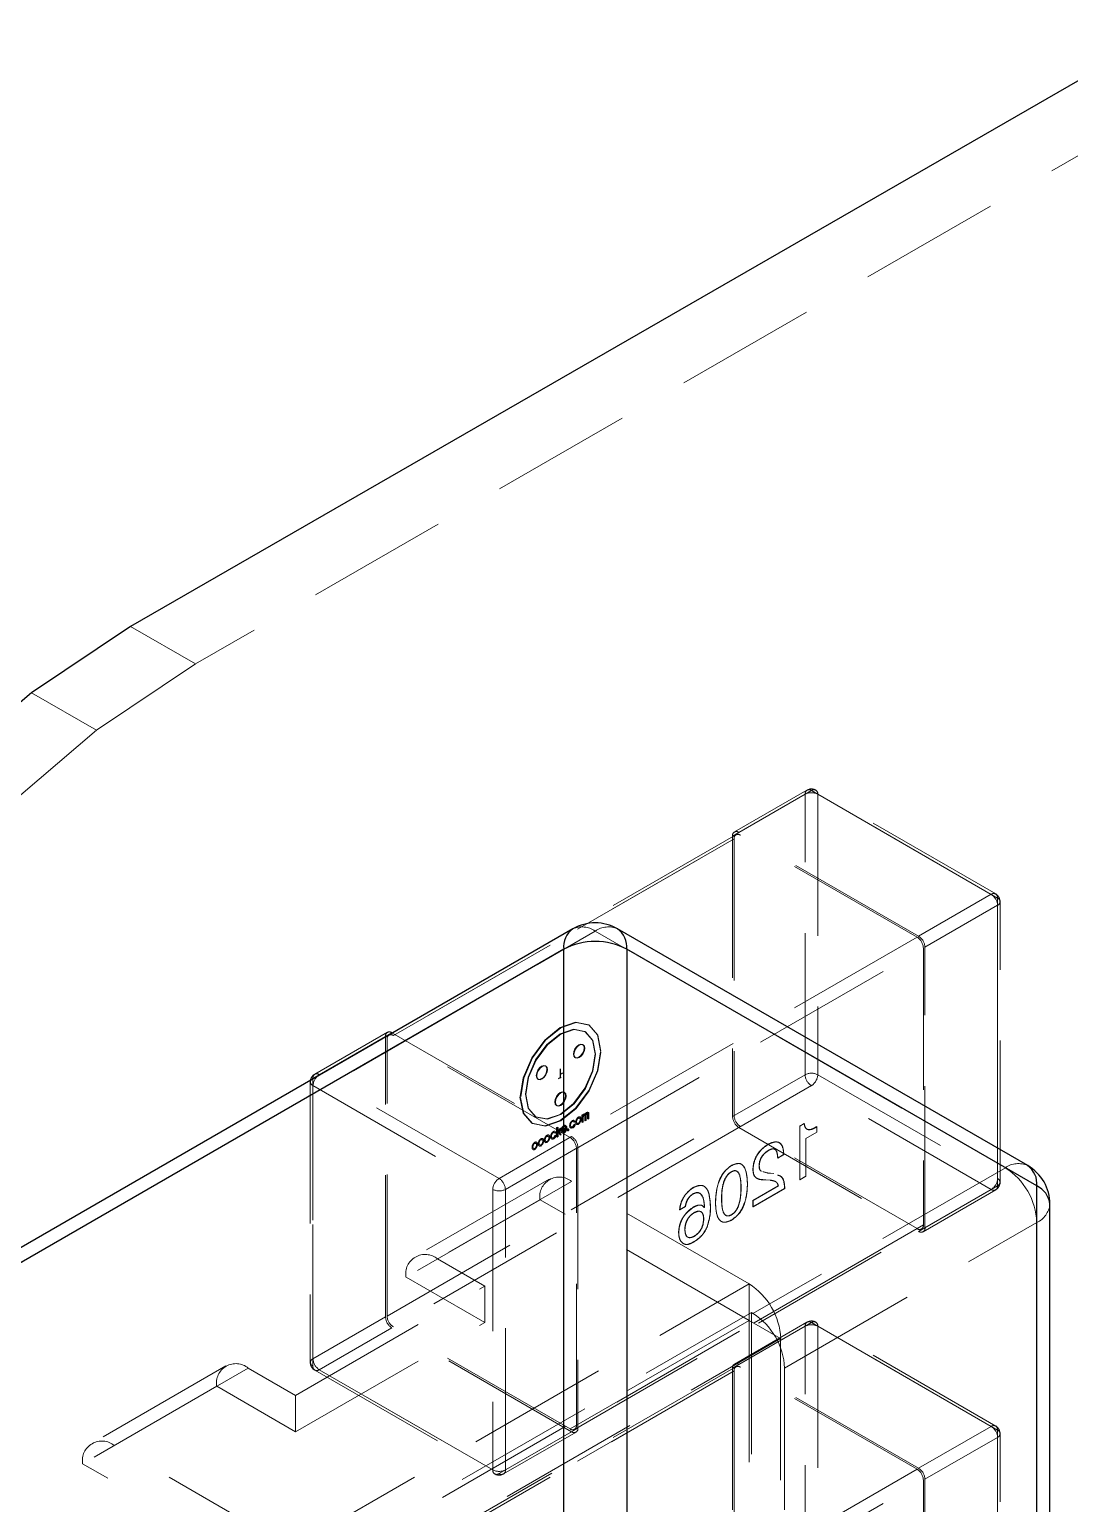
# Model space of a CAD drawing. Header units: millimetres. Extents: x 0 to 841, y 0 to 2287.
# Drawn here: x 575.36 to 584.68, y 238.51 to 251.73 of the extents above; entities that cross this region are included whole.
import ezdxf

# ---------------------------------------------------------------- set-up
doc = ezdxf.new("R2010")
doc.units = ezdxf.units.MM
doc.header["$PDSIZE"] = -1
doc.linetypes.add('HIDDEN', pattern=[1.905, 1.27, -0.635])

msp = doc.modelspace()

# ---------------------------------------------------------------- linework, layer by layer
at = {"color": 7, "linetype": 'Continuous', "lineweight": 25}
for p, q in [((589.997, 254.28), (576.264, 246.372)), ((576.264, 246.372), (575.377, 245.779)), ((575.377, 245.779), (574.511, 245.039)), ((580.231, 243.662), (571.463, 238.6)), ((584.308, 241.539), (580.631, 243.662)), ((580.148, 243.478), (571.38, 238.417)), ((580.148, 233.435), (580.148, 243.478)), ((580.713, 243.478), (580.713, 233.435)), ((584.39, 241.356), (580.713, 243.478)), ((584.39, 231.312), (584.39, 241.356)), ((584.508, 231.149), (584.508, 241.193))]:
    msp.add_line(p, q, dxfattribs=at)
at = {"color": 7, "linetype": 'HIDDEN', "lineweight": 18}
for p, q in [((590.579, 253.944), (576.846, 246.037)), ((576.846, 246.037), (576.264, 246.372)), ((576.846, 246.037), (575.959, 245.443)), ((575.959, 245.443), (575.377, 245.779)), ((575.959, 245.443), (575.093, 244.704)), ((582.329, 244.905), (581.678, 244.53)), ((581.718, 244.526), (582.369, 244.901)), ((582.369, 244.901), (583.981, 243.971)), ((584.021, 243.974), (582.409, 244.905)), ((582.312, 244.869), (581.662, 244.493)), ((582.312, 242.354), (582.312, 244.869)), ((582.425, 244.869), (582.425, 242.354)), ((584.038, 243.938), (582.425, 244.869)), ((581.692, 244.505), (578.581, 242.709)), ((578.621, 242.705), (581.732, 244.501)), ((583.33, 243.595), (581.718, 244.526)), ((583.316, 243.587), (581.732, 244.501)), ((581.676, 244.469), (578.565, 242.672)), ((581.662, 244.493), (581.662, 241.978)), ((581.676, 244.469), (581.676, 241.986)), ((583.981, 243.971), (583.33, 243.595)), ((583.387, 243.497), (584.038, 243.873)), ((584.038, 241.423), (584.038, 243.938)), ((584.038, 243.873), (584.038, 241.358)), ((584.061, 241.39), (584.061, 243.905)), ((571.663, 238.58), (580.431, 243.642)), ((583.316, 243.587), (580.205, 241.791)), ((580.431, 243.642), (584.108, 241.519)), ((580.262, 241.693), (583.373, 243.489)), ((583.373, 243.489), (583.373, 241.007)), ((583.387, 240.982), (583.387, 243.497)), ((580.377, 242.798), (580.372, 242.801)), ((578.55, 242.697), (577.9, 242.321)), ((578.567, 242.734), (577.916, 242.358)), ((577.956, 242.354), (578.607, 242.73)), ((578.55, 240.182), (578.55, 242.697)), ((578.565, 240.19), (578.565, 242.672)), ((578.607, 242.73), (580.219, 241.799)), ((580.205, 241.791), (578.621, 242.705)), ((580.343, 242.739), (580.338, 242.742)), ((580.24, 242.536), (580.235, 242.539)), ((580.322, 242.623), (580.317, 242.625)), ((580.336, 242.591), (580.332, 242.594)), ((580.434, 242.537), (580.429, 242.54)), ((580.482, 242.565), (580.478, 242.567)), ((579.989, 242.43), (579.984, 242.433)), ((580.003, 242.399), (579.998, 242.402)), ((580.249, 242.508), (580.254, 242.505)), ((577.876, 242.289), (577.876, 239.774)), ((577.9, 242.321), (577.9, 239.806)), ((577.9, 239.741), (577.9, 242.256)), ((577.9, 242.256), (579.512, 241.325)), ((579.569, 241.423), (577.956, 242.354)), ((579.907, 242.344), (579.902, 242.346)), ((579.916, 242.315), (579.921, 242.312)), ((581.662, 241.978), (582.312, 242.354)), ((582.369, 242.256), (581.718, 241.88)), ((583.981, 241.325), (582.369, 242.256)), ((582.425, 242.354), (584.038, 241.423)), ((579.761, 242.148), (579.756, 242.151)), ((579.809, 242.176), (579.804, 242.179)), ((580.156, 242.193), (580.151, 242.196)), ((580.17, 242.162), (580.165, 242.165)), ((580.074, 242.107), (580.069, 242.109)), ((580.083, 242.078), (580.088, 242.075)), ((580.31, 241.991), (580.318, 241.996)), ((580.31, 241.991), (580.31, 241.928)), ((580.315, 241.989), (580.31, 241.991)), ((580.315, 241.989), (580.323, 241.993)), ((580.315, 241.989), (580.315, 241.925)), ((580.318, 241.996), (580.318, 241.991)), ((580.323, 241.993), (580.318, 241.996)), ((580.323, 241.988), (580.318, 241.991)), ((580.323, 241.993), (580.323, 241.988)), ((580.339, 241.991), (580.334, 241.994)), ((580.336, 241.943), (580.336, 241.989)), ((580.341, 241.986), (580.336, 241.989)), ((580.344, 241.999), (580.339, 242.002)), ((580.345, 241.998), (580.34, 242.001)), ((580.341, 241.94), (580.341, 241.986)), ((580.344, 241.947), (580.344, 241.992)), ((580.349, 241.989), (580.344, 241.992)), ((580.349, 241.944), (580.349, 241.989)), ((580.364, 242.005), (580.359, 242.008)), ((580.362, 241.957), (580.362, 242.003)), ((580.367, 242), (580.362, 242.003)), ((580.37, 242.013), (580.365, 242.016)), ((580.367, 241.955), (580.367, 242)), ((580.369, 241.962), (580.369, 242.01)), ((580.374, 242.007), (580.369, 242.01)), ((580.374, 241.959), (580.374, 242.007)), ((578.565, 240.19), (581.676, 241.986)), ((581.732, 241.888), (578.621, 240.092)), ((579.862, 241.918), (579.867, 241.915)), ((579.896, 241.976), (579.901, 241.974)), ((580.084, 241.879), (580.092, 241.884)), ((580.084, 241.797), (580.084, 241.879)), ((580.089, 241.877), (580.084, 241.879)), ((580.089, 241.877), (580.097, 241.881)), ((580.089, 241.794), (580.089, 241.877)), ((580.092, 241.884), (580.092, 241.833)), ((580.097, 241.881), (580.092, 241.884)), ((580.092, 241.833), (580.113, 241.87)), ((580.097, 241.881), (580.097, 241.831)), ((580.097, 241.831), (580.118, 241.867)), ((580.106, 241.849), (580.121, 241.875)), ((580.111, 241.846), (580.126, 241.872)), ((580.113, 241.87), (580.121, 241.875)), ((580.118, 241.867), (580.113, 241.87)), ((580.118, 241.867), (580.126, 241.872)), ((580.126, 241.872), (580.121, 241.875)), ((580.131, 241.859), (580.164, 241.878)), ((580.131, 241.852), (580.172, 241.875)), ((580.136, 241.856), (580.131, 241.859)), ((580.136, 241.856), (580.169, 241.875)), ((580.136, 241.849), (580.176, 241.872)), ((580.153, 241.895), (580.148, 241.898)), ((580.156, 241.89), (580.155, 241.891)), ((580.16, 241.888), (580.16, 241.888)), ((580.162, 241.862), (580.17, 241.867)), ((580.167, 241.859), (580.162, 241.862)), ((580.168, 241.896), (580.164, 241.899)), ((580.169, 241.875), (580.164, 241.878)), ((580.167, 241.859), (580.175, 241.864)), ((580.175, 241.864), (580.17, 241.867)), ((580.176, 241.872), (580.172, 241.875)), ((580.183, 241.854), (580.178, 241.857)), ((580.193, 241.865), (580.188, 241.868)), ((580.195, 241.861), (580.19, 241.864)), ((580.209, 241.877), (580.214, 241.874)), ((580.214, 241.887), (580.219, 241.884)), ((580.23, 241.939), (580.225, 241.942)), ((580.23, 241.876), (580.225, 241.878)), ((580.234, 241.933), (580.229, 241.935)), ((580.239, 241.93), (580.247, 241.935)), ((580.244, 241.927), (580.239, 241.93)), ((580.239, 241.907), (580.247, 241.911)), ((580.244, 241.904), (580.239, 241.907)), ((580.245, 241.941), (580.24, 241.944)), ((580.244, 241.927), (580.252, 241.932)), ((580.244, 241.904), (580.252, 241.908)), ((580.252, 241.932), (580.247, 241.935)), ((580.252, 241.908), (580.247, 241.911)), ((580.264, 241.908), (580.268, 241.906)), ((580.269, 241.918), (580.273, 241.915)), ((580.284, 241.971), (580.279, 241.974)), ((580.284, 241.962), (580.279, 241.965)), ((580.284, 241.915), (580.279, 241.918)), ((580.284, 241.907), (580.279, 241.91)), ((580.295, 241.962), (580.29, 241.965)), ((580.3, 241.972), (580.295, 241.975)), ((580.31, 241.928), (580.318, 241.932)), ((580.315, 241.925), (580.31, 241.928)), ((580.315, 241.925), (580.323, 241.929)), ((580.318, 241.932), (580.318, 241.979)), ((580.323, 241.976), (580.318, 241.979)), ((580.323, 241.929), (580.318, 241.932)), ((580.323, 241.929), (580.323, 241.976)), ((580.336, 241.943), (580.344, 241.947)), ((580.341, 241.94), (580.336, 241.943)), ((580.341, 241.94), (580.349, 241.944)), ((580.349, 241.944), (580.344, 241.947)), ((580.369, 241.962), (580.362, 241.957)), ((580.367, 241.955), (580.362, 241.957)), ((580.374, 241.959), (580.367, 241.955)), ((580.374, 241.959), (580.369, 241.962)), ((581.718, 241.88), (583.33, 240.949)), ((583.316, 240.974), (581.732, 241.888)), ((582.304, 241.917), (582.264, 241.894)), ((582.264, 241.894), (582.266, 241.893)), ((582.264, 241.894), (582.264, 241.412)), ((582.305, 241.916), (582.266, 241.893)), ((582.266, 241.893), (582.266, 241.411)), ((582.304, 241.917), (582.305, 241.916)), ((582.417, 241.84), (582.417, 241.888)), ((582.417, 241.888), (582.419, 241.888)), ((582.419, 241.839), (582.419, 241.888)), ((580.219, 241.799), (579.569, 241.423)), ((579.893, 241.745), (579.888, 241.748)), ((579.893, 241.737), (579.888, 241.74)), ((579.904, 241.737), (579.899, 241.739)), ((579.909, 241.746), (579.904, 241.749)), ((579.933, 241.724), (579.938, 241.722)), ((579.949, 241.777), (579.944, 241.78)), ((579.949, 241.769), (579.944, 241.771)), ((579.949, 241.721), (579.944, 241.724)), ((579.959, 241.769), (579.955, 241.771)), ((579.964, 241.778), (579.96, 241.781)), ((579.983, 241.747), (579.988, 241.744)), ((579.988, 241.756), (579.993, 241.753)), ((580.004, 241.809), (579.999, 241.812)), ((580.004, 241.801), (579.999, 241.803)), ((580.004, 241.753), (579.999, 241.756)), ((580.004, 241.745), (579.999, 241.748)), ((580.015, 241.8), (580.01, 241.803)), ((580.02, 241.81), (580.015, 241.813)), ((580.039, 241.778), (580.043, 241.776)), ((580.044, 241.788), (580.048, 241.785)), ((580.059, 241.841), (580.054, 241.844)), ((580.059, 241.777), (580.054, 241.78)), ((580.063, 241.834), (580.059, 241.837)), ((580.068, 241.832), (580.077, 241.836)), ((580.073, 241.829), (580.068, 241.832)), ((580.068, 241.808), (580.077, 241.813)), ((580.073, 241.805), (580.068, 241.808)), ((580.074, 241.843), (580.069, 241.845)), ((580.073, 241.829), (580.081, 241.834)), ((580.073, 241.805), (580.081, 241.81)), ((580.081, 241.834), (580.077, 241.836)), ((580.081, 241.81), (580.077, 241.813)), ((580.092, 241.801), (580.084, 241.797)), ((580.089, 241.794), (580.084, 241.797)), ((580.097, 241.799), (580.089, 241.794)), ((580.092, 241.824), (580.101, 241.841)), ((580.097, 241.831), (580.092, 241.833)), ((580.092, 241.824), (580.092, 241.801)), ((580.097, 241.821), (580.092, 241.824)), ((580.097, 241.799), (580.092, 241.801)), ((580.097, 241.821), (580.106, 241.838)), ((580.097, 241.821), (580.097, 241.799)), ((580.113, 241.814), (580.101, 241.841)), ((580.106, 241.838), (580.101, 241.841)), ((580.106, 241.849), (580.12, 241.817)), ((580.111, 241.846), (580.106, 241.849)), ((580.118, 241.811), (580.106, 241.838)), ((580.111, 241.846), (580.124, 241.815)), ((580.12, 241.817), (580.113, 241.814)), ((580.118, 241.811), (580.113, 241.814)), ((580.124, 241.815), (580.118, 241.811)), ((580.124, 241.815), (580.12, 241.817)), ((580.136, 241.849), (580.131, 241.852)), ((580.132, 241.832), (580.137, 241.83)), ((580.136, 241.849), (580.141, 241.84)), ((580.14, 241.841), (580.145, 241.838)), ((580.153, 241.831), (580.148, 241.834)), ((580.18, 241.853), (580.185, 241.85)), ((581.976, 241.728), (581.978, 241.727)), ((582.318, 241.783), (582.417, 241.84)), ((582.318, 241.443), (582.318, 241.783)), ((582.318, 241.783), (582.319, 241.782)), ((582.319, 241.782), (582.419, 241.839)), ((582.319, 241.442), (582.319, 241.782)), ((582.417, 241.84), (582.419, 241.839)), ((579.625, 241.325), (580.276, 241.701)), ((579.873, 241.683), (579.877, 241.68)), ((579.878, 241.692), (579.882, 241.69)), ((579.893, 241.69), (579.888, 241.692)), ((579.893, 241.681), (579.888, 241.684)), ((579.928, 241.715), (579.933, 241.712)), ((579.949, 241.713), (579.944, 241.716)), ((580.262, 239.21), (580.262, 241.693)), ((580.276, 241.701), (580.276, 239.186)), ((581.983, 241.675), (581.985, 241.675)), ((582.067, 241.606), (582.12, 241.637)), ((582.067, 241.606), (582.068, 241.605)), ((582.068, 241.605), (582.122, 241.636)), ((582.12, 241.637), (582.122, 241.636)), ((581.651, 241.54), (581.653, 241.539)), ((581.651, 241.484), (581.653, 241.483)), ((581.844, 241.507), (581.846, 241.506)), ((584.108, 241.519), (581.845, 240.213)), ((581.9, 241.542), (581.901, 241.541)), ((581.976, 241.473), (581.934, 241.485)), ((581.978, 241.472), (581.936, 241.484)), ((581.976, 241.473), (581.978, 241.472)), ((582.032, 241.468), (581.976, 241.473)), ((582.033, 241.467), (581.978, 241.472)), ((582.032, 241.468), (582.033, 241.467)), ((580.019, 241.417), (578.816, 240.723)), ((580.219, 241.397), (579.016, 240.703)), ((581.811, 240.478), (580.219, 241.397)), ((581.31, 241.343), (581.311, 241.342)), ((581.737, 241.34), (581.738, 241.34)), ((581.795, 241.374), (581.796, 241.373)), ((582.071, 241.357), (581.844, 241.226)), ((581.844, 241.169), (582.129, 241.334)), ((582.073, 241.356), (581.846, 241.225)), ((581.846, 241.169), (582.131, 241.333)), ((581.958, 241.412), (582.002, 241.408)), ((581.958, 241.412), (581.959, 241.411)), ((581.959, 241.411), (582.003, 241.407)), ((582.002, 241.408), (582.003, 241.407)), ((582.071, 241.357), (582.073, 241.356)), ((582.129, 241.334), (582.131, 241.333)), ((582.264, 241.412), (582.318, 241.443)), ((582.264, 241.412), (582.266, 241.411)), ((582.266, 241.411), (582.319, 241.442)), ((582.318, 241.443), (582.319, 241.442)), ((584.038, 241.358), (583.387, 240.982)), ((579.936, 241.233), (578.734, 240.539)), ((579.512, 241.325), (579.512, 238.81)), ((579.625, 238.81), (579.625, 241.325)), ((581.811, 240.151), (579.936, 241.233)), ((581.31, 241.287), (581.311, 241.286)), ((581.508, 241.208), (581.509, 241.207)), ((581.563, 241.24), (581.565, 241.239)), ((581.844, 241.226), (581.846, 241.225)), ((581.844, 241.226), (581.844, 241.169)), ((581.846, 241.225), (581.846, 241.169)), ((583.33, 240.949), (583.981, 241.325)), ((583.37, 240.945), (584.021, 241.321)), ((581.187, 241.143), (581.238, 241.173)), ((581.187, 241.143), (581.188, 241.143)), ((581.188, 241.143), (581.239, 241.172)), ((581.238, 241.173), (581.239, 241.172)), ((581.31, 241.166), (581.311, 241.165)), ((581.317, 241.117), (581.318, 241.116)), ((581.403, 241.062), (581.404, 241.061)), ((581.41, 241.167), (581.407, 241.163)), ((581.407, 241.163), (581.409, 241.163)), ((581.411, 241.167), (581.409, 241.163)), ((581.41, 241.167), (581.411, 241.167)), ((581.463, 241.172), (581.464, 241.171)), ((581.651, 241.098), (581.653, 241.097)), ((581.844, 241.169), (581.846, 241.169)), ((580.205, 239.178), (583.316, 240.974)), ((580.245, 239.174), (583.356, 240.97)), ((583.373, 241.007), (580.262, 239.21)), ((581.178, 240.937), (581.179, 240.936)), ((581.233, 240.967), (581.235, 240.966)), ((581.433, 240.988), (581.434, 240.987)), ((581.651, 241.05), (581.653, 241.049)), ((582.128, 239.723), (584.39, 241.029)), ((584.39, 241.029), (584.39, 230.986)), ((581.22, 240.841), (581.221, 240.84)), ((581.315, 240.904), (581.316, 240.903)), ((581.324, 240.861), (581.325, 240.86)), ((579.441, 240.458), (579.016, 240.703)), ((579.441, 240.131), (578.734, 240.539)), ((577.709, 238.11), (581.811, 240.478)), ((577.744, 239.478), (579.441, 240.458)), ((579.441, 240.131), (579.441, 240.458)), ((581.811, 240.478), (581.811, 240.151)), ((577.588, 237.772), (581.831, 240.221)), ((581.811, 240.151), (577.709, 237.783)), ((577.9, 239.806), (578.55, 240.182)), ((581.811, 240.151), (581.811, 237.701)), ((582.093, 239.988), (581.811, 240.151)), ((581.831, 240.221), (581.831, 237.608)), ((581.831, 240.221), (581.845, 240.213)), ((577.744, 239.152), (579.441, 240.131)), ((578.607, 240.084), (577.956, 239.708)), ((580.219, 239.153), (578.607, 240.084)), ((580.205, 239.178), (578.621, 240.092)), ((582.312, 240.098), (581.662, 239.723)), ((582.329, 240.135), (581.678, 239.759)), ((581.718, 239.755), (582.369, 240.131)), ((582.312, 237.583), (582.312, 240.098)), ((582.369, 240.131), (583.981, 239.2)), ((584.021, 239.204), (582.409, 240.135)), ((582.425, 240.098), (582.425, 237.583)), ((584.038, 239.168), (582.425, 240.098)), ((577.992, 237.62), (582.093, 239.988)), ((582.093, 239.988), (582.093, 237.538)), ((577.119, 239.743), (575.917, 239.049)), ((579.512, 238.81), (577.9, 239.741)), ((583.33, 238.825), (581.718, 239.755)), ((577.319, 239.723), (576.117, 239.029)), ((577.319, 239.723), (577.744, 239.478)), ((577.916, 239.704), (579.529, 238.774)), ((577.956, 239.708), (579.569, 238.778)), ((581.676, 239.698), (578.565, 237.902)), ((581.692, 239.735), (578.581, 237.939)), ((578.621, 237.935), (581.732, 239.731)), ((581.662, 239.723), (581.662, 237.208)), ((581.676, 239.698), (581.676, 237.216)), ((583.316, 238.817), (581.732, 239.731)), ((582.128, 239.723), (582.128, 237.437)), ((577.037, 239.56), (575.834, 238.866)), ((577.037, 239.56), (577.744, 239.152)), ((577.744, 239.152), (577.744, 239.478)), ((579.569, 238.778), (580.219, 239.153)), ((579.609, 238.774), (580.259, 239.149)), ((580.276, 239.186), (579.625, 238.81)), ((583.981, 239.2), (583.33, 238.825)), ((583.387, 238.727), (584.038, 239.102)), ((584.038, 236.653), (584.038, 239.168)), ((584.038, 239.102), (584.038, 236.587)), ((584.061, 236.62), (584.061, 239.135)), ((577.709, 238.11), (576.117, 239.029)), ((577.709, 237.783), (575.834, 238.866)), ((583.316, 238.817), (580.205, 237.02)), ((580.262, 236.922), (583.373, 238.719)), ((583.373, 238.719), (583.373, 236.236)), ((583.387, 236.212), (583.387, 238.727))]:
    msp.add_line(p, q, dxfattribs=at)
at = {"color": 7, "linetype": 'Continuous'}
for p, q in [((580.119, 242.358), (580.119, 242.406)), ((580.12, 242.329), (580.099, 242.317)), ((580.12, 242.329), (580.099, 242.317)), ((580.119, 242.358), (580.14, 242.37)), ((580.12, 242.329), (580.12, 242.378)), ((580.12, 242.329), (580.12, 242.378))]:
    msp.add_line(p, q, dxfattribs=at)
at = {"color": 7, "linetype": 'HIDDEN', "lineweight": 18, "flags": 128}
for points in [[(580.478, 242.567), (580.45, 242.711), (580.372, 242.801), (580.255, 242.824), (580.117, 242.776), (579.979, 242.664), (579.862, 242.506), (579.784, 242.326), (579.756, 242.151)], [(580.482, 242.565), (580.455, 242.708), (580.377, 242.798), (580.26, 242.821), (580.122, 242.773), (579.984, 242.662), (579.867, 242.504), (579.789, 242.323), (579.761, 242.148)], [(580.429, 242.54), (580.406, 242.664), (580.338, 242.742), (580.237, 242.762), (580.117, 242.72), (579.997, 242.624), (579.896, 242.487), (579.828, 242.331), (579.804, 242.179)], [(580.434, 242.537), (580.41, 242.661), (580.343, 242.739), (580.241, 242.759), (580.122, 242.717), (580.002, 242.621), (579.901, 242.484), (579.833, 242.328), (579.809, 242.176)], [(579.756, 242.151), (579.784, 242.008), (579.862, 241.918), (579.979, 241.895), (580.117, 241.943), (580.255, 242.054), (580.372, 242.212), (580.45, 242.392), (580.478, 242.567)], [(579.761, 242.148), (579.789, 242.005), (579.867, 241.915), (579.984, 241.892), (580.122, 241.94), (580.26, 242.051), (580.377, 242.209), (580.455, 242.389), (580.482, 242.565)], [(579.804, 242.179), (579.828, 242.054), (579.896, 241.976), (579.997, 241.957), (580.117, 241.998), (580.237, 242.095), (580.338, 242.232), (580.406, 242.388), (580.429, 242.54)], [(579.809, 242.176), (579.833, 242.052), (579.901, 241.974), (580.002, 241.954), (580.122, 241.996), (580.241, 242.092), (580.343, 242.229), (580.41, 242.385), (580.434, 242.537)], [(580.332, 242.594), (580.328, 242.613), (580.317, 242.625), (580.302, 242.628), (580.283, 242.622), (580.265, 242.607), (580.249, 242.586), (580.239, 242.562), (580.235, 242.539)], [(580.235, 242.539), (580.239, 242.52), (580.249, 242.508), (580.265, 242.505), (580.283, 242.511), (580.302, 242.526), (580.317, 242.547), (580.328, 242.571), (580.332, 242.594)], [(580.336, 242.591), (580.333, 242.611), (580.322, 242.623), (580.307, 242.626), (580.288, 242.619), (580.27, 242.604), (580.254, 242.583), (580.244, 242.559), (580.24, 242.536)], [(580.24, 242.536), (580.244, 242.517), (580.254, 242.505), (580.27, 242.502), (580.288, 242.508), (580.307, 242.523), (580.322, 242.544), (580.333, 242.568), (580.336, 242.591)], [(579.998, 242.402), (579.995, 242.421), (579.984, 242.433), (579.969, 242.436), (579.95, 242.43), (579.932, 242.415), (579.916, 242.394), (579.906, 242.37), (579.902, 242.346)], [(579.902, 242.346), (579.906, 242.327), (579.916, 242.315), (579.932, 242.312), (579.95, 242.319), (579.969, 242.333), (579.984, 242.354), (579.995, 242.379), (579.998, 242.402)], [(580.003, 242.399), (580, 242.418), (579.989, 242.43), (579.974, 242.433), (579.955, 242.427), (579.937, 242.412), (579.921, 242.391), (579.911, 242.367), (579.907, 242.344)], [(579.907, 242.344), (579.911, 242.324), (579.921, 242.312), (579.937, 242.309), (579.955, 242.316), (579.974, 242.331), (579.989, 242.352), (580, 242.376), (580.003, 242.399)], [(580.165, 242.165), (580.161, 242.184), (580.151, 242.196), (580.135, 242.199), (580.117, 242.193), (580.099, 242.178), (580.083, 242.157), (580.072, 242.133), (580.069, 242.109)], [(580.069, 242.109), (580.072, 242.09), (580.083, 242.078), (580.099, 242.075), (580.117, 242.082), (580.135, 242.096), (580.151, 242.117), (580.161, 242.142), (580.165, 242.165)], [(580.17, 242.162), (580.166, 242.181), (580.156, 242.193), (580.14, 242.196), (580.122, 242.19), (580.103, 242.175), (580.088, 242.154), (580.077, 242.13), (580.074, 242.107)], [(580.074, 242.107), (580.077, 242.087), (580.088, 242.075), (580.103, 242.072), (580.122, 242.079), (580.14, 242.094), (580.156, 242.115), (580.166, 242.139), (580.17, 242.162)], [(580.318, 241.991), (580.321, 241.994), (580.324, 241.997), (580.327, 242), (580.33, 242.002), (580.333, 242.003), (580.335, 242.003), (580.338, 242.002), (580.34, 242.001)], [(580.318, 241.979), (580.319, 241.983), (580.321, 241.987), (580.324, 241.991), (580.327, 241.993), (580.331, 241.994), (580.333, 241.994), (580.335, 241.992), (580.336, 241.989)], [(580.323, 241.988), (580.326, 241.992), (580.328, 241.995), (580.331, 241.997), (580.334, 241.999), (580.337, 242), (580.34, 242), (580.343, 242), (580.345, 241.998)], [(580.323, 241.976), (580.324, 241.98), (580.326, 241.984), (580.329, 241.988), (580.332, 241.99), (580.335, 241.992), (580.338, 241.991), (580.34, 241.989), (580.341, 241.986)], [(580.34, 242.001), (580.344, 242.007), (580.348, 242.011), (580.352, 242.015), (580.357, 242.017), (580.361, 242.017), (580.365, 242.016), (580.368, 242.014), (580.369, 242.01)], [(580.344, 241.992), (580.345, 241.996), (580.347, 242.001), (580.35, 242.005), (580.353, 242.007), (580.356, 242.008), (580.359, 242.008), (580.361, 242.006), (580.362, 242.003)], [(580.345, 241.998), (580.348, 242.004), (580.353, 242.008), (580.357, 242.012), (580.362, 242.014), (580.366, 242.015), (580.37, 242.014), (580.372, 242.011), (580.374, 242.007)], [(580.349, 241.989), (580.35, 241.994), (580.352, 241.998), (580.354, 242.002), (580.358, 242.004), (580.361, 242.006), (580.364, 242.005), (580.366, 242.003), (580.367, 242)], [(580.19, 241.864), (580.19, 241.866), (580.188, 241.868), (580.186, 241.868), (580.184, 241.867), (580.182, 241.865), (580.18, 241.863), (580.179, 241.86), (580.178, 241.857)], [(580.178, 241.857), (580.179, 241.854), (580.18, 241.853), (580.182, 241.852), (580.184, 241.853), (580.186, 241.855), (580.188, 241.858), (580.19, 241.861), (580.19, 241.864)], [(580.195, 241.861), (580.195, 241.863), (580.193, 241.865), (580.191, 241.865), (580.189, 241.864), (580.187, 241.863), (580.185, 241.86), (580.183, 241.857), (580.183, 241.854)], [(580.183, 241.854), (580.183, 241.852), (580.185, 241.85), (580.187, 241.85), (580.189, 241.85), (580.191, 241.852), (580.193, 241.855), (580.195, 241.858), (580.195, 241.861)]]:
    msp.add_lwpolyline(points, dxfattribs=at)
at = {"color": 7, "linetype": 'HIDDEN', "lineweight": 18}
for centre, radius, start, end in [((582.347, 244.874), 0.0349, 50.7967, 189.214), ((582.369, 244.836), 0.08, 60.0027, 119.9973), ((582.391, 244.874), 0.0349, 350.786, 129.2033), ((582.369, 244.759), 0.123, 62.6097, 117.3903), ((581.696, 244.499), 0.0349, 50.7967, 189.214), ((581.71, 244.474), 0.0349, 50.7967, 189.214), ((584.003, 243.943), 0.0349, 350.786, 129.2033), ((583.915, 243.867), 0.123, 2.6055, 57.3945), ((583.981, 243.905), 0.08, 0, 60.0027), ((584.025, 243.905), 0.0349, 290.7834, 69.2166), ((580.313, 243.478), 0.201, 54.3824, 114.3071), ((580.548, 243.478), 0.201, 65.6929, 125.6176), ((583.25, 243.483), 0.123, 2.6055, 57.3945), ((583.264, 243.491), 0.123, 2.6055, 57.3945), ((578.585, 242.703), 0.0349, 50.7967, 189.214), ((578.599, 242.678), 0.0349, 50.7967, 189.214), ((577.956, 242.289), 0.08, 119.9973, 180), ((577.912, 242.289), 0.0349, 110.7834, 249.2166), ((577.934, 242.327), 0.0349, 50.7967, 189.214), ((578.023, 242.25), 0.123, 122.6055, 177.3945), ((582.369, 242.244), 0.123, 62.6097, 117.3903), ((582.435, 242.359), 0.123, 182.6055, 237.3945), ((582.303, 242.359), 0.123, 302.6055, 357.3945), ((581.785, 241.984), 0.123, 182.6055, 237.3945), ((581.799, 241.992), 0.123, 182.6055, 237.3945), ((580.139, 241.687), 0.123, 2.6055, 57.3945), ((580.153, 241.695), 0.123, 2.6055, 57.3945), ((584.225, 241.356), 0.201, 65.6929, 125.6176), ((583.776, 241.001), 0.615, 2.6055, 57.3945), ((579.635, 241.32), 0.123, 122.6055, 177.3945), ((579.502, 241.32), 0.123, 2.6055, 57.3945), ((580.108, 241.261), 0.175, 50.7967, 189.214), ((583.915, 241.428), 0.123, 302.6055, 357.3945), ((584.003, 241.352), 0.0349, 230.7967, 9.214), ((583.981, 241.39), 0.08, 299.9973, 0), ((584.025, 241.39), 0.0349, 290.7834, 69.2166), ((579.569, 241.435), 0.123, 242.6097, 297.3903), ((584.307, 241.212), 0.201, 294.3747, 354.3052), ((583.338, 241.001), 0.0349, 230.7967, 9.214), ((583.353, 240.976), 0.0349, 230.7967, 9.214), ((578.906, 240.567), 0.175, 50.7967, 189.214), ((581.479, 239.96), 0.615, 2.6055, 57.3945), ((578.673, 240.188), 0.123, 182.6055, 237.3945), ((578.687, 240.196), 0.123, 182.6055, 237.3945), ((581.514, 239.695), 0.615, 2.6055, 57.3945), ((582.347, 240.104), 0.0349, 50.7967, 189.214), ((582.369, 240.066), 0.08, 60.0027, 119.9973), ((582.391, 240.104), 0.0349, 350.786, 129.2033), ((582.369, 239.989), 0.123, 62.6097, 117.3903), ((577.209, 239.588), 0.175, 50.7967, 189.214), ((577.956, 239.774), 0.08, 180, 240.0027), ((577.912, 239.774), 0.0349, 110.7834, 249.2166), ((577.934, 239.736), 0.0349, 170.786, 309.2033), ((578.023, 239.812), 0.123, 182.6055, 237.3945), ((581.696, 239.728), 0.0349, 50.7967, 189.214), ((581.71, 239.704), 0.0349, 50.7967, 189.214), ((580.227, 239.205), 0.0349, 230.7967, 9.214), ((580.241, 239.18), 0.0349, 230.7967, 9.214), ((584.003, 239.173), 0.0349, 350.786, 129.2033), ((583.915, 239.097), 0.123, 2.6055, 57.3945), ((583.981, 239.135), 0.08, 0, 60.0027), ((584.025, 239.135), 0.0349, 290.7834, 69.2166), ((576.007, 238.894), 0.175, 50.7967, 189.214), ((583.25, 238.713), 0.123, 2.6055, 57.3945), ((583.264, 238.721), 0.123, 2.6055, 57.3945), ((579.547, 238.805), 0.0349, 170.786, 309.2033), ((579.569, 238.92), 0.123, 242.6097, 297.3903), ((579.569, 238.843), 0.08, 240.0027, 299.9973), ((579.591, 238.805), 0.0349, 230.7967, 9.214)]:
    msp.add_arc(centre, radius, start, end, dxfattribs=at)
at = {"color": 7, "linetype": 'Continuous', "lineweight": 25}
for centre, radius, start, end in [((580.431, 243.315), 0.4, 60.0027, 119.9973), ((580.344, 243.5), 0.197, 125.0133, 186.2988), ((580.517, 243.5), 0.197, 353.7012, 54.9867), ((580.431, 242.933), 0.615, 62.6097, 117.3903), ((584.108, 241.193), 0.4, 0, 60.0027), ((584.194, 241.377), 0.197, 353.7012, 54.9867), ((584.307, 241.173), 0.201, 5.6948, 65.6253)]:
    msp.add_arc(centre, radius, start, end, dxfattribs=at)
at = {"color": 7, "linetype": 'HIDDEN', "lineweight": 18}
for points, knots in [([(580.148, 241.898), (580.146, 241.897), (580.143, 241.895), (580.138, 241.89), (580.133, 241.883), (580.128, 241.873), (580.125, 241.862), (580.123, 241.851), (580.125, 241.842), (580.128, 241.835), (580.133, 241.831), (580.138, 241.831), (580.143, 241.831), (580.146, 241.833), (580.148, 241.834)], [0, 0, 0, 0, 0.053784, 0.117806, 0.194259, 0.284674, 0.388205, 0.5, 0.611795, 0.715326, 0.805741, 0.882194, 0.946216, 1, 1, 1, 1]), ([(580.164, 241.878), (580.164, 241.881), (580.163, 241.885), (580.159, 241.889), (580.154, 241.891), (580.148, 241.89), (580.142, 241.884), (580.137, 241.877), (580.133, 241.868), (580.132, 241.862), (580.131, 241.859)], [0, 0, 0, 0, 0.133809, 0.265222, 0.38803, 0.5, 0.61197, 0.734778, 0.866191, 1, 1, 1, 1]), ([(580.131, 241.852), (580.133, 241.848), (580.135, 241.843), (580.14, 241.84), (580.145, 241.84), (580.15, 241.843), (580.155, 241.848), (580.159, 241.855), (580.161, 241.859), (580.162, 241.862)], [0, 0, 0, 0, 0.267845, 0.395145, 0.51294, 0.624534, 0.740912, 0.866836, 1, 1, 1, 1]), ([(580.169, 241.875), (580.169, 241.878), (580.168, 241.882), (580.164, 241.887), (580.159, 241.889), (580.153, 241.887), (580.147, 241.882), (580.142, 241.874), (580.138, 241.865), (580.136, 241.859), (580.136, 241.856)], [0, 0, 0, 0, 0.133809, 0.265222, 0.38803, 0.5, 0.61197, 0.734778, 0.866191, 1, 1, 1, 1]), ([(580.144, 241.839), (580.144, 241.838), (580.146, 241.837), (580.15, 241.838), (580.155, 241.84), (580.16, 241.845), (580.164, 241.852), (580.166, 241.857), (580.167, 241.859)], [0, 0, 0, 0, 0.07259, 0.253202, 0.424306, 0.602747, 0.795823, 1, 1, 1, 1]), ([(580.172, 241.875), (580.172, 241.88), (580.172, 241.89), (580.166, 241.898), (580.159, 241.901), (580.154, 241.9), (580.15, 241.898), (580.148, 241.898)], [0, 0, 0, 0, 0.284269, 0.585299, 0.73536, 0.873926, 1, 1, 1, 1]), ([(580.148, 241.834), (580.15, 241.836), (580.156, 241.839), (580.165, 241.851), (580.168, 241.861), (580.17, 241.867)], [0, 0, 0, 0, 0.262326, 0.54523, 1, 1, 1, 1]), ([(580.176, 241.872), (580.176, 241.877), (580.177, 241.887), (580.171, 241.895), (580.164, 241.898), (580.158, 241.898), (580.154, 241.896), (580.153, 241.895)], [0, 0, 0, 0, 0.284269, 0.585299, 0.73536, 0.873926, 1, 1, 1, 1]), ([(580.153, 241.831), (580.155, 241.833), (580.161, 241.837), (580.169, 241.848), (580.173, 241.858), (580.175, 241.864)], [0, 0, 0, 0, 0.262326, 0.54523, 1, 1, 1, 1]), ([(580.225, 241.942), (580.224, 241.941), (580.22, 241.939), (580.215, 241.934), (580.21, 241.927), (580.205, 241.918), (580.202, 241.907), (580.201, 241.896), (580.202, 241.887), (580.205, 241.88), (580.21, 241.876), (580.215, 241.875), (580.22, 241.876), (580.224, 241.878), (580.225, 241.878)], [0, 0, 0, 0, 0.053784, 0.117806, 0.194259, 0.284674, 0.388205, 0.5, 0.611795, 0.715326, 0.805741, 0.882194, 0.946216, 1, 1, 1, 1]), ([(580.239, 241.93), (580.238, 241.932), (580.236, 241.934), (580.231, 241.936), (580.226, 241.935), (580.22, 241.93), (580.216, 241.924), (580.212, 241.916), (580.209, 241.908), (580.208, 241.9), (580.209, 241.894), (580.212, 241.889), (580.216, 241.886), (580.22, 241.885), (580.226, 241.887), (580.231, 241.892), (580.236, 241.899), (580.238, 241.904), (580.239, 241.907)], [0, 0, 0, 0, 0.06591, 0.127752, 0.184575, 0.240344, 0.300579, 0.365486, 0.4327, 0.5, 0.5673, 0.634514, 0.699421, 0.759656, 0.815425, 0.872248, 0.93409, 1, 1, 1, 1]), ([(580.219, 241.884), (580.22, 241.884), (580.221, 241.882), (580.225, 241.882), (580.231, 241.884), (580.236, 241.889), (580.241, 241.896), (580.243, 241.901), (580.244, 241.904)], [0, 0, 0, 0, 0.070881, 0.257074, 0.429461, 0.605106, 0.796267, 1, 1, 1, 1]), ([(580.247, 241.935), (580.246, 241.937), (580.244, 241.942), (580.238, 241.945), (580.231, 241.945), (580.227, 241.943), (580.225, 241.942)], [0, 0, 0, 0, 0.289345, 0.578702, 0.796119, 1, 1, 1, 1]), ([(580.225, 241.878), (580.228, 241.88), (580.233, 241.884), (580.242, 241.896), (580.245, 241.905), (580.247, 241.911)], [0, 0, 0, 0, 0.262326, 0.545229, 1, 1, 1, 1]), ([(580.23, 241.876), (580.232, 241.877), (580.238, 241.881), (580.247, 241.893), (580.25, 241.902), (580.252, 241.908)], [0, 0, 0, 0, 0.262326, 0.545229, 1, 1, 1, 1]), ([(580.244, 241.927), (580.243, 241.929), (580.241, 241.931), (580.237, 241.933), (580.235, 241.932), (580.234, 241.932)], [0, 0, 0, 0, 0.446694, 0.865822, 1, 1, 1, 1]), ([(580.279, 241.974), (580.278, 241.973), (580.275, 241.971), (580.27, 241.966), (580.265, 241.959), (580.26, 241.949), (580.256, 241.938), (580.255, 241.927), (580.256, 241.918), (580.26, 241.911), (580.265, 241.907), (580.27, 241.907), (580.275, 241.907), (580.278, 241.909), (580.279, 241.91)], [0, 0, 0, 0, 0.053784, 0.117806, 0.194259, 0.284674, 0.388205, 0.5, 0.611795, 0.715326, 0.805741, 0.882194, 0.946216, 1, 1, 1, 1]), ([(580.279, 241.965), (580.277, 241.964), (580.273, 241.96), (580.267, 241.951), (580.264, 241.941), (580.262, 241.932), (580.264, 241.924), (580.267, 241.918), (580.273, 241.916), (580.277, 241.917), (580.279, 241.918)], [0, 0, 0, 0, 0.111736, 0.23533, 0.367087, 0.5, 0.632913, 0.76467, 0.888264, 1, 1, 1, 1]), ([(580.274, 241.916), (580.275, 241.915), (580.278, 241.913), (580.282, 241.914), (580.284, 241.915)], [0, 0, 0, 0, 0.480332, 1, 1, 1, 1]), ([(580.279, 241.91), (580.281, 241.911), (580.284, 241.913), (580.289, 241.918), (580.294, 241.925), (580.299, 241.934), (580.303, 241.945), (580.304, 241.956), (580.303, 241.965), (580.299, 241.972), (580.294, 241.976), (580.289, 241.977), (580.284, 241.976), (580.281, 241.974), (580.279, 241.974)], [0, 0, 0, 0, 0.053784, 0.117806, 0.194259, 0.284674, 0.388205, 0.5, 0.611795, 0.715326, 0.805741, 0.882194, 0.946216, 1, 1, 1, 1]), ([(580.279, 241.918), (580.282, 241.92), (580.286, 241.923), (580.291, 241.932), (580.295, 241.942), (580.297, 241.952), (580.295, 241.96), (580.291, 241.965), (580.286, 241.968), (580.282, 241.966), (580.279, 241.965)], [0, 0, 0, 0, 0.111736, 0.23533, 0.367087, 0.5, 0.632913, 0.76467, 0.888264, 1, 1, 1, 1]), ([(580.295, 241.962), (580.294, 241.963), (580.291, 241.965), (580.286, 241.963), (580.284, 241.962)], [0, 0, 0, 0, 0.480332, 1, 1, 1, 1]), ([(582.417, 241.888), (582.403, 241.88), (582.373, 241.863), (582.334, 241.858), (582.31, 241.88), (582.306, 241.904), (582.304, 241.917)], [0, 0, 0, 0, 0.280977, 0.560111, 0.779578, 1, 1, 1, 1]), ([(582.419, 241.888), (582.404, 241.879), (582.375, 241.862), (582.335, 241.857), (582.311, 241.88), (582.307, 241.904), (582.305, 241.916)], [0, 0, 0, 0, 0.280977, 0.560111, 0.779578, 1, 1, 1, 1]), ([(579.888, 241.748), (579.887, 241.747), (579.884, 241.745), (579.879, 241.74), (579.874, 241.733), (579.869, 241.724), (579.865, 241.713), (579.864, 241.702), (579.865, 241.692), (579.869, 241.685), (579.874, 241.682), (579.879, 241.681), (579.884, 241.682), (579.887, 241.683), (579.888, 241.684)], [0, 0, 0, 0, 0.053784, 0.117806, 0.194259, 0.284674, 0.388205, 0.5, 0.611795, 0.715326, 0.805741, 0.882194, 0.946216, 1, 1, 1, 1]), ([(579.888, 241.74), (579.886, 241.738), (579.882, 241.734), (579.876, 241.725), (579.873, 241.716), (579.871, 241.706), (579.873, 241.698), (579.876, 241.693), (579.882, 241.69), (579.886, 241.692), (579.888, 241.692)], [0, 0, 0, 0, 0.111736, 0.23533, 0.367087, 0.5, 0.632913, 0.76467, 0.888264, 1, 1, 1, 1]), ([(579.888, 241.684), (579.89, 241.685), (579.893, 241.687), (579.898, 241.692), (579.903, 241.699), (579.908, 241.708), (579.912, 241.719), (579.913, 241.73), (579.912, 241.74), (579.908, 241.746), (579.903, 241.75), (579.898, 241.751), (579.893, 241.75), (579.89, 241.749), (579.888, 241.748)], [0, 0, 0, 0, 0.053784, 0.117806, 0.194259, 0.284674, 0.388205, 0.5, 0.611795, 0.715326, 0.805741, 0.882194, 0.946216, 1, 1, 1, 1]), ([(579.888, 241.692), (579.891, 241.694), (579.895, 241.698), (579.9, 241.707), (579.904, 241.716), (579.906, 241.726), (579.904, 241.734), (579.9, 241.739), (579.895, 241.742), (579.891, 241.74), (579.888, 241.74)], [0, 0, 0, 0, 0.111736, 0.23533, 0.367087, 0.5, 0.632913, 0.76467, 0.888264, 1, 1, 1, 1]), ([(579.904, 241.736), (579.903, 241.737), (579.9, 241.739), (579.895, 241.738), (579.893, 241.737)], [0, 0, 0, 0, 0.480332, 1, 1, 1, 1]), ([(579.944, 241.78), (579.942, 241.779), (579.939, 241.777), (579.934, 241.772), (579.929, 241.765), (579.924, 241.755), (579.921, 241.745), (579.919, 241.734), (579.921, 241.724), (579.924, 241.717), (579.929, 241.714), (579.934, 241.713), (579.939, 241.714), (579.942, 241.715), (579.944, 241.716)], [0, 0, 0, 0, 0.053784, 0.117806, 0.194259, 0.284674, 0.388205, 0.5, 0.611795, 0.715326, 0.805741, 0.882194, 0.946216, 1, 1, 1, 1]), ([(579.944, 241.771), (579.942, 241.77), (579.937, 241.766), (579.932, 241.757), (579.928, 241.748), (579.926, 241.738), (579.928, 241.73), (579.932, 241.725), (579.937, 241.722), (579.942, 241.723), (579.944, 241.724)], [0, 0, 0, 0, 0.111736, 0.23533, 0.367087, 0.5, 0.632913, 0.76467, 0.888264, 1, 1, 1, 1]), ([(579.944, 241.716), (579.945, 241.717), (579.948, 241.719), (579.953, 241.724), (579.959, 241.731), (579.964, 241.74), (579.967, 241.751), (579.968, 241.762), (579.967, 241.771), (579.964, 241.778), (579.959, 241.782), (579.953, 241.783), (579.948, 241.782), (579.945, 241.78), (579.944, 241.78)], [0, 0, 0, 0, 0.053784, 0.117806, 0.194259, 0.284674, 0.388205, 0.5, 0.611795, 0.715326, 0.805741, 0.882194, 0.946216, 1, 1, 1, 1]), ([(579.944, 241.724), (579.946, 241.726), (579.95, 241.73), (579.956, 241.738), (579.96, 241.748), (579.961, 241.758), (579.96, 241.766), (579.956, 241.771), (579.95, 241.774), (579.946, 241.772), (579.944, 241.771)], [0, 0, 0, 0, 0.111736, 0.23533, 0.367087, 0.5, 0.632913, 0.76467, 0.888264, 1, 1, 1, 1]), ([(579.959, 241.768), (579.958, 241.769), (579.955, 241.771), (579.951, 241.769), (579.949, 241.769)], [0, 0, 0, 0, 0.480332, 1, 1, 1, 1]), ([(579.999, 241.812), (579.998, 241.811), (579.994, 241.809), (579.989, 241.804), (579.984, 241.797), (579.979, 241.787), (579.976, 241.777), (579.975, 241.766), (579.976, 241.756), (579.979, 241.749), (579.984, 241.746), (579.989, 241.745), (579.994, 241.745), (579.998, 241.747), (579.999, 241.748)], [0, 0, 0, 0, 0.053784, 0.117806, 0.194259, 0.284674, 0.388205, 0.5, 0.611795, 0.715326, 0.805741, 0.882194, 0.946216, 1, 1, 1, 1]), ([(579.999, 241.803), (579.997, 241.802), (579.992, 241.798), (579.987, 241.789), (579.983, 241.779), (579.982, 241.77), (579.983, 241.762), (579.987, 241.757), (579.992, 241.754), (579.997, 241.755), (579.999, 241.756)], [0, 0, 0, 0, 0.111736, 0.23533, 0.367087, 0.5, 0.632913, 0.76467, 0.888264, 1, 1, 1, 1]), ([(579.993, 241.754), (579.995, 241.753), (579.998, 241.751), (580.002, 241.753), (580.004, 241.753)], [0, 0, 0, 0, 0.480332, 1, 1, 1, 1]), ([(579.999, 241.748), (580.001, 241.749), (580.004, 241.751), (580.009, 241.756), (580.014, 241.763), (580.019, 241.772), (580.022, 241.783), (580.024, 241.794), (580.022, 241.803), (580.019, 241.81), (580.014, 241.814), (580.009, 241.815), (580.004, 241.814), (580.001, 241.812), (579.999, 241.812)], [0, 0, 0, 0, 0.053784, 0.117806, 0.194259, 0.284674, 0.388205, 0.5, 0.611795, 0.715326, 0.805741, 0.882194, 0.946216, 1, 1, 1, 1]), ([(579.999, 241.756), (580.001, 241.758), (580.006, 241.761), (580.011, 241.77), (580.015, 241.78), (580.016, 241.79), (580.015, 241.798), (580.011, 241.803), (580.006, 241.806), (580.001, 241.804), (579.999, 241.803)], [0, 0, 0, 0, 0.1117359, 0.23533, 0.3670868, 0.5, 0.6329132, 0.76467, 0.8882641, 1, 1, 1, 1]), ([(580.015, 241.8), (580.013, 241.801), (580.01, 241.803), (580.006, 241.801), (580.004, 241.801)], [0, 0, 0, 0, 0.480332, 1, 1, 1, 1]), ([(580.054, 241.844), (580.053, 241.843), (580.05, 241.841), (580.045, 241.836), (580.039, 241.829), (580.035, 241.819), (580.031, 241.809), (580.03, 241.798), (580.031, 241.788), (580.035, 241.781), (580.039, 241.778), (580.045, 241.777), (580.05, 241.777), (580.053, 241.779), (580.054, 241.78)], [0, 0, 0, 0, 0.0537844, 0.1178061, 0.1942591, 0.2846742, 0.3882046, 0.5, 0.6117954, 0.7153258, 0.8057409, 0.8821939, 0.9462156, 1, 1, 1, 1]), ([(580.068, 241.832), (580.067, 241.833), (580.065, 241.836), (580.061, 241.837), (580.055, 241.836), (580.05, 241.832), (580.045, 241.825), (580.041, 241.818), (580.038, 241.81), (580.037, 241.802), (580.038, 241.795), (580.041, 241.79), (580.045, 241.787), (580.05, 241.786), (580.055, 241.788), (580.061, 241.793), (580.065, 241.8), (580.067, 241.805), (580.068, 241.808)], [0, 0, 0, 0, 0.06591, 0.127752, 0.184575, 0.240344, 0.300579, 0.365486, 0.4327, 0.5, 0.5673, 0.634514, 0.699421, 0.759656, 0.815425, 0.872248, 0.93409, 1, 1, 1, 1]), ([(580.049, 241.786), (580.049, 241.785), (580.051, 241.784), (580.055, 241.783), (580.06, 241.785), (580.065, 241.791), (580.07, 241.797), (580.072, 241.803), (580.073, 241.805)], [0, 0, 0, 0, 0.070881, 0.257074, 0.429461, 0.605106, 0.796267, 1, 1, 1, 1]), ([(580.077, 241.836), (580.075, 241.839), (580.073, 241.844), (580.067, 241.847), (580.061, 241.847), (580.056, 241.845), (580.054, 241.844)], [0, 0, 0, 0, 0.289345, 0.578702, 0.796119, 1, 1, 1, 1]), ([(580.054, 241.78), (580.057, 241.782), (580.062, 241.785), (580.071, 241.797), (580.075, 241.807), (580.077, 241.813)], [0, 0, 0, 0, 0.262326, 0.545229, 1, 1, 1, 1]), ([(580.059, 241.777), (580.062, 241.779), (580.067, 241.783), (580.076, 241.794), (580.079, 241.804), (580.081, 241.81)], [0, 0, 0, 0, 0.262326, 0.545229, 1, 1, 1, 1]), ([(580.073, 241.829), (580.072, 241.83), (580.07, 241.833), (580.066, 241.834), (580.064, 241.834), (580.063, 241.834)], [0, 0, 0, 0, 0.4466937, 0.865822, 1, 1, 1, 1]), ([(581.976, 241.728), (581.957, 241.714), (581.92, 241.688), (581.873, 241.626), (581.849, 241.561), (581.846, 241.525), (581.844, 241.507)], [0, 0, 0, 0, 0.280638, 0.559382, 0.779283, 1, 1, 1, 1]), ([(581.978, 241.727), (581.959, 241.713), (581.921, 241.687), (581.874, 241.625), (581.851, 241.56), (581.847, 241.524), (581.846, 241.506)], [0, 0, 0, 0, 0.280638, 0.559382, 0.779283, 1, 1, 1, 1]), ([(582.12, 241.637), (582.119, 241.661), (582.115, 241.71), (582.081, 241.753), (582.028, 241.752), (581.994, 241.736), (581.976, 241.728)], [0, 0, 0, 0, 0.28072, 0.559084, 0.779116, 1, 1, 1, 1]), ([(582.122, 241.636), (582.12, 241.66), (582.117, 241.709), (582.082, 241.752), (582.03, 241.752), (581.995, 241.735), (581.978, 241.727)], [0, 0, 0, 0, 0.2807196, 0.5590835, 0.7791163, 1, 1, 1, 1]), ([(579.883, 241.69), (579.884, 241.689), (579.887, 241.687), (579.891, 241.689), (579.893, 241.69)], [0, 0, 0, 0, 0.480332, 1, 1, 1, 1]), ([(579.938, 241.722), (579.939, 241.721), (579.942, 241.719), (579.946, 241.721), (579.949, 241.721)], [0, 0, 0, 0, 0.480332, 1, 1, 1, 1]), ([(581.9, 241.542), (581.901, 241.556), (581.905, 241.585), (581.927, 241.628), (581.956, 241.657), (581.974, 241.669), (581.983, 241.675)], [0, 0, 0, 0, 0.2802931, 0.5585641, 0.7789353, 1, 1, 1, 1]), ([(581.901, 241.541), (581.903, 241.555), (581.906, 241.584), (581.929, 241.627), (581.957, 241.656), (581.976, 241.668), (581.985, 241.675)], [0, 0, 0, 0, 0.2802931, 0.5585641, 0.7789353, 1, 1, 1, 1]), ([(581.983, 241.675), (581.993, 241.68), (582.011, 241.69), (582.037, 241.689), (582.062, 241.666), (582.065, 241.631), (582.067, 241.606)], [0, 0, 0, 0, 0.187355, 0.374008, 0.560834, 1, 1, 1, 1]), ([(581.985, 241.675), (581.994, 241.679), (582.013, 241.689), (582.038, 241.689), (582.064, 241.665), (582.066, 241.63), (582.068, 241.605)], [0, 0, 0, 0, 0.187355, 0.374008, 0.560834, 1, 1, 1, 1]), ([(581.651, 241.54), (581.627, 241.521), (581.59, 241.494), (581.555, 241.434), (581.516, 241.341), (581.511, 241.267), (581.508, 241.208)], [0, 0, 0, 0, 0.248785, 0.374282, 0.499955, 1, 1, 1, 1]), ([(581.653, 241.539), (581.628, 241.521), (581.592, 241.493), (581.556, 241.433), (581.517, 241.34), (581.513, 241.266), (581.509, 241.207)], [0, 0, 0, 0, 0.2487849, 0.3742815, 0.4999545, 1, 1, 1, 1]), ([(581.563, 241.24), (581.564, 241.281), (581.565, 241.343), (581.594, 241.426), (581.625, 241.466), (581.642, 241.478), (581.651, 241.484)], [0, 0, 0, 0, 0.500906, 0.749819, 0.874781, 1, 1, 1, 1]), ([(581.565, 241.239), (581.565, 241.281), (581.567, 241.342), (581.596, 241.425), (581.626, 241.465), (581.644, 241.477), (581.653, 241.483)], [0, 0, 0, 0, 0.500906, 0.749819, 0.874781, 1, 1, 1, 1]), ([(581.795, 241.374), (581.792, 241.429), (581.788, 241.498), (581.749, 241.548), (581.713, 241.566), (581.676, 241.55), (581.651, 241.54)], [0, 0, 0, 0, 0.500012, 0.6256932, 0.7512012, 1, 1, 1, 1]), ([(581.651, 241.484), (581.66, 241.488), (581.678, 241.496), (581.707, 241.49), (581.735, 241.44), (581.736, 241.38), (581.737, 241.34)], [0, 0, 0, 0, 0.125131, 0.250047, 0.49906, 1, 1, 1, 1]), ([(581.796, 241.373), (581.793, 241.428), (581.789, 241.497), (581.751, 241.547), (581.714, 241.565), (581.677, 241.549), (581.653, 241.539)], [0, 0, 0, 0, 0.500012, 0.625693, 0.751201, 1, 1, 1, 1]), ([(581.653, 241.483), (581.661, 241.487), (581.679, 241.495), (581.709, 241.489), (581.736, 241.439), (581.738, 241.38), (581.738, 241.34)], [0, 0, 0, 0, 0.125131, 0.250047, 0.49906, 1, 1, 1, 1]), ([(581.844, 241.507), (581.846, 241.487), (581.849, 241.447), (581.892, 241.413), (581.933, 241.412), (581.958, 241.412)], [0, 0, 0, 0, 0.278936, 0.55895, 1, 1, 1, 1]), ([(581.846, 241.506), (581.847, 241.486), (581.85, 241.446), (581.893, 241.412), (581.934, 241.411), (581.959, 241.411)], [0, 0, 0, 0, 0.278936, 0.55895, 1, 1, 1, 1]), ([(581.919, 241.49), (581.919, 241.49), (581.91, 241.492), (581.901, 241.509), (581.9, 241.531), (581.9, 241.542)], [0, 0, 0, 0, 0.026517, 0.51384, 1, 1, 1, 1]), ([(581.92, 241.489), (581.92, 241.489), (581.912, 241.491), (581.903, 241.509), (581.902, 241.53), (581.901, 241.541)], [0, 0, 0, 0, 0.026517, 0.51384, 1, 1, 1, 1]), ([(581.31, 241.343), (581.293, 241.331), (581.259, 241.306), (581.217, 241.251), (581.194, 241.193), (581.189, 241.16), (581.187, 241.143)], [0, 0, 0, 0, 0.280542, 0.559408, 0.779403, 1, 1, 1, 1]), ([(581.311, 241.342), (581.294, 241.33), (581.26, 241.306), (581.218, 241.251), (581.195, 241.193), (581.191, 241.159), (581.188, 241.143)], [0, 0, 0, 0, 0.280542, 0.559408, 0.779403, 1, 1, 1, 1]), ([(581.463, 241.172), (581.459, 241.229), (581.455, 241.302), (581.413, 241.352), (581.374, 241.369), (581.336, 241.353), (581.31, 241.343)], [0, 0, 0, 0, 0.499644, 0.625328, 0.750848, 1, 1, 1, 1]), ([(581.464, 241.171), (581.461, 241.229), (581.456, 241.301), (581.415, 241.351), (581.376, 241.368), (581.337, 241.353), (581.311, 241.342)], [0, 0, 0, 0, 0.499644, 0.625328, 0.750848, 1, 1, 1, 1]), ([(581.651, 241.05), (581.675, 241.067), (581.711, 241.094), (581.748, 241.152), (581.787, 241.243), (581.792, 241.316), (581.795, 241.374)], [0, 0, 0, 0, 0.2491225, 0.3746349, 0.500323, 1, 1, 1, 1]), ([(581.737, 241.34), (581.736, 241.299), (581.735, 241.238), (581.707, 241.156), (581.678, 241.116), (581.66, 241.104), (581.651, 241.098)], [0, 0, 0, 0, 0.500896, 0.749906, 0.874864, 1, 1, 1, 1]), ([(581.653, 241.049), (581.677, 241.067), (581.713, 241.093), (581.75, 241.151), (581.789, 241.243), (581.793, 241.315), (581.796, 241.373)], [0, 0, 0, 0, 0.2491225, 0.3746349, 0.500323, 1, 1, 1, 1]), ([(581.738, 241.34), (581.738, 241.299), (581.736, 241.237), (581.709, 241.156), (581.679, 241.115), (581.661, 241.103), (581.653, 241.097)], [0, 0, 0, 0, 0.500896, 0.749906, 0.874864, 1, 1, 1, 1]), ([(582.002, 241.408), (582.019, 241.405), (582.043, 241.402), (582.065, 241.38), (582.069, 241.365), (582.071, 241.357)], [0, 0, 0, 0, 0.559626, 0.779993, 1, 1, 1, 1]), ([(582.003, 241.407), (582.021, 241.404), (582.045, 241.401), (582.067, 241.379), (582.071, 241.364), (582.073, 241.356)], [0, 0, 0, 0, 0.559626, 0.779993, 1, 1, 1, 1]), ([(582.129, 241.334), (582.128, 241.355), (582.124, 241.396), (582.104, 241.443), (582.076, 241.451), (582.064, 241.454)], [0, 0, 0, 0, 0.356736, 0.712757, 1, 1, 1, 1]), ([(582.131, 241.333), (582.129, 241.354), (582.126, 241.395), (582.106, 241.442), (582.078, 241.45), (582.065, 241.453)], [0, 0, 0, 0, 0.356736, 0.712757, 1, 1, 1, 1]), ([(581.238, 241.173), (581.24, 241.185), (581.245, 241.21), (581.263, 241.246), (581.287, 241.272), (581.302, 241.282), (581.31, 241.287)], [0, 0, 0, 0, 0.280442, 0.559411, 0.779526, 1, 1, 1, 1]), ([(581.239, 241.172), (581.242, 241.184), (581.247, 241.209), (581.265, 241.245), (581.288, 241.271), (581.304, 241.281), (581.311, 241.286)], [0, 0, 0, 0, 0.280442, 0.559411, 0.779526, 1, 1, 1, 1]), ([(581.31, 241.287), (581.318, 241.29), (581.335, 241.298), (581.365, 241.297), (581.401, 241.26), (581.406, 241.205), (581.41, 241.167)], [0, 0, 0, 0, 0.125456, 0.250769, 0.499842, 1, 1, 1, 1]), ([(581.311, 241.286), (581.32, 241.289), (581.336, 241.297), (581.367, 241.296), (581.403, 241.26), (581.408, 241.204), (581.411, 241.167)], [0, 0, 0, 0, 0.125456, 0.250769, 0.499842, 1, 1, 1, 1]), ([(581.508, 241.208), (581.511, 241.154), (581.515, 241.086), (581.554, 241.04), (581.591, 241.024), (581.627, 241.04), (581.651, 241.05)], [0, 0, 0, 0, 0.499687, 0.625352, 0.750869, 1, 1, 1, 1]), ([(581.509, 241.207), (581.512, 241.153), (581.516, 241.085), (581.556, 241.039), (581.593, 241.024), (581.629, 241.039), (581.653, 241.049)], [0, 0, 0, 0, 0.499687, 0.625352, 0.750869, 1, 1, 1, 1]), ([(581.651, 241.098), (581.643, 241.094), (581.625, 241.086), (581.595, 241.091), (581.566, 241.14), (581.564, 241.2), (581.563, 241.24)], [0, 0, 0, 0, 0.125208, 0.250259, 0.499246, 1, 1, 1, 1]), ([(581.653, 241.097), (581.644, 241.093), (581.626, 241.085), (581.596, 241.09), (581.567, 241.139), (581.566, 241.199), (581.565, 241.239)], [0, 0, 0, 0, 0.125208, 0.250259, 0.499246, 1, 1, 1, 1]), ([(581.31, 241.166), (581.29, 241.152), (581.252, 241.124), (581.205, 241.059), (581.182, 240.993), (581.179, 240.956), (581.178, 240.937)], [0, 0, 0, 0, 0.280617, 0.559274, 0.779238, 1, 1, 1, 1]), ([(581.311, 241.165), (581.292, 241.151), (581.253, 241.123), (581.206, 241.058), (581.183, 240.992), (581.181, 240.955), (581.179, 240.936)], [0, 0, 0, 0, 0.280617, 0.559274, 0.779238, 1, 1, 1, 1]), ([(581.233, 240.967), (581.235, 240.982), (581.237, 241.013), (581.257, 241.061), (581.287, 241.096), (581.307, 241.11), (581.317, 241.117)], [0, 0, 0, 0, 0.2807842, 0.5594541, 0.7792938, 1, 1, 1, 1]), ([(581.235, 240.966), (581.236, 240.981), (581.239, 241.012), (581.258, 241.06), (581.288, 241.096), (581.308, 241.109), (581.318, 241.116)], [0, 0, 0, 0, 0.2807842, 0.5594541, 0.7792938, 1, 1, 1, 1]), ([(581.407, 241.163), (581.401, 241.17), (581.389, 241.184), (581.355, 241.188), (581.327, 241.175), (581.31, 241.166)], [0, 0, 0, 0, 0.280289, 0.560345, 1, 1, 1, 1]), ([(581.409, 241.163), (581.403, 241.17), (581.391, 241.184), (581.356, 241.187), (581.328, 241.174), (581.311, 241.165)], [0, 0, 0, 0, 0.280289, 0.5603454, 1, 1, 1, 1]), ([(581.403, 241.062), (581.401, 241.045), (581.399, 241.013), (581.378, 240.962), (581.346, 240.925), (581.325, 240.911), (581.315, 240.904)], [0, 0, 0, 0, 0.280779, 0.559503, 0.779325, 1, 1, 1, 1]), ([(581.317, 241.117), (581.33, 241.123), (581.356, 241.135), (581.386, 241.124), (581.4, 241.095), (581.402, 241.073), (581.403, 241.062)], [0, 0, 0, 0, 0.280297, 0.558545, 0.778963, 1, 1, 1, 1]), ([(581.318, 241.116), (581.332, 241.122), (581.358, 241.134), (581.388, 241.124), (581.401, 241.095), (581.403, 241.072), (581.404, 241.061)], [0, 0, 0, 0, 0.280297, 0.558545, 0.778963, 1, 1, 1, 1]), ([(581.433, 240.988), (581.443, 241.024), (581.462, 241.088), (581.463, 241.146), (581.463, 241.172)], [0, 0, 0, 0, 0.558783, 1, 1, 1, 1]), ([(581.434, 240.987), (581.445, 241.023), (581.463, 241.087), (581.464, 241.145), (581.464, 241.171)], [0, 0, 0, 0, 0.558783, 1, 1, 1, 1]), ([(581.178, 240.937), (581.18, 240.913), (581.184, 240.871), (581.209, 240.85), (581.22, 240.841)], [0, 0, 0, 0, 0.55918, 1, 1, 1, 1]), ([(581.179, 240.936), (581.181, 240.913), (581.185, 240.87), (581.21, 240.849), (581.221, 240.84)], [0, 0, 0, 0, 0.55918, 1, 1, 1, 1]), ([(581.315, 240.904), (581.302, 240.898), (581.275, 240.888), (581.24, 240.907), (581.236, 240.944), (581.233, 240.967)], [0, 0, 0, 0, 0.280776, 0.559966, 1, 1, 1, 1]), ([(581.316, 240.903), (581.303, 240.898), (581.277, 240.887), (581.241, 240.906), (581.237, 240.943), (581.235, 240.966)], [0, 0, 0, 0, 0.280776, 0.559966, 1, 1, 1, 1]), ([(581.404, 241.061), (581.403, 241.045), (581.4, 241.012), (581.379, 240.962), (581.348, 240.924), (581.327, 240.91), (581.316, 240.903)], [0, 0, 0, 0, 0.280779, 0.559503, 0.779325, 1, 1, 1, 1]), ([(581.324, 240.861), (581.348, 240.879), (581.392, 240.91), (581.42, 240.964), (581.433, 240.988)], [0, 0, 0, 0, 0.5595841, 1, 1, 1, 1]), ([(581.325, 240.86), (581.35, 240.878), (581.393, 240.909), (581.422, 240.963), (581.434, 240.987)], [0, 0, 0, 0, 0.5595841, 1, 1, 1, 1]), ([(581.22, 240.841), (581.227, 240.837), (581.243, 240.829), (581.28, 240.836), (581.307, 240.852), (581.324, 240.861)], [0, 0, 0, 0, 0.279388, 0.559544, 1, 1, 1, 1]), ([(581.221, 240.84), (581.229, 240.836), (581.244, 240.828), (581.281, 240.836), (581.309, 240.851), (581.325, 240.86)], [0, 0, 0, 0, 0.279388, 0.559544, 1, 1, 1, 1])]:
    msp.add_open_spline(points, degree=3, knots=knots, dxfattribs=at)
at = {"color": 7, "linetype": 'Continuous'}
for p in [(580.119, 242.358), (580.12, 242.329), (580.12, 242.329)]:
    msp.add_point(p, dxfattribs=at)

doc.saveas('drawing.dxf')
